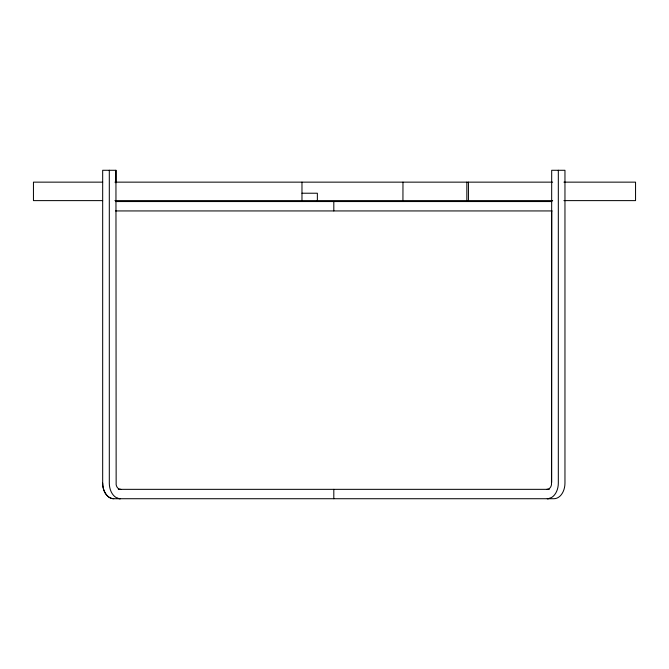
<?xml version="1.0" encoding="UTF-8"?>
<svg xmlns="http://www.w3.org/2000/svg" width="669" height="669" viewBox="0 0 669 669"><rect width="100%" height="100%" fill="white"/><g stroke="black" fill="none" stroke-linecap="round" stroke-linejoin="round"><path stroke-width="1" d="M546.832 489.34L548.396 489.047A6.172 4.365 -90 0 0 551.482 484.682L551.691 170.277L564.962 170.277L564.962 483.085A15.638 11.064 -90 0 1 553.899 498.723L113.73 498.723A15.638 11.064 -90 0 1 102.675 483.085L102.675 170.277L115.946 170.277L116.147 484.682A6.172 4.365 -90 0 0 119.241 489.047L120.805 489.34M551.691 482.474L551.691 210.936M102.666 182.144L33.45 182.144L33.45 200.616L102.666 200.616M114.917 182.144L552.644 182.144M563.9 182.144L635.55 182.144L635.55 200.616L563.9 200.616M301.978 193.224L317.365 193.224L317.365 200.616M114.917 200.616L552.644 200.616M115.662 201.553L551.967 201.553M115.561 210.936L552.067 210.936M118.346 489.34L549.291 489.34M558.322 170.277L558.322 483.085A15.638 11.064 -90 0 1 547.267 498.723A15.638 11.064 90 0 0 550.127 498.196M468.434 182.144L468.434 200.616M466.837 182.144L466.837 200.616M402.972 182.144L402.939 200.616M333.814 201.553L333.814 210.936M333.814 489.34L333.814 498.723M301.978 182.144L301.978 200.616M115.946 170.277L115.946 182.788M109.306 170.277L109.306 483.085A15.638 11.064 -90 0 0 120.37 498.723A15.638 11.064 90 0 1 117.501 498.196M113.73 498.723A15.638 11.064 90 0 1 102.675 483.085"/></g></svg>
